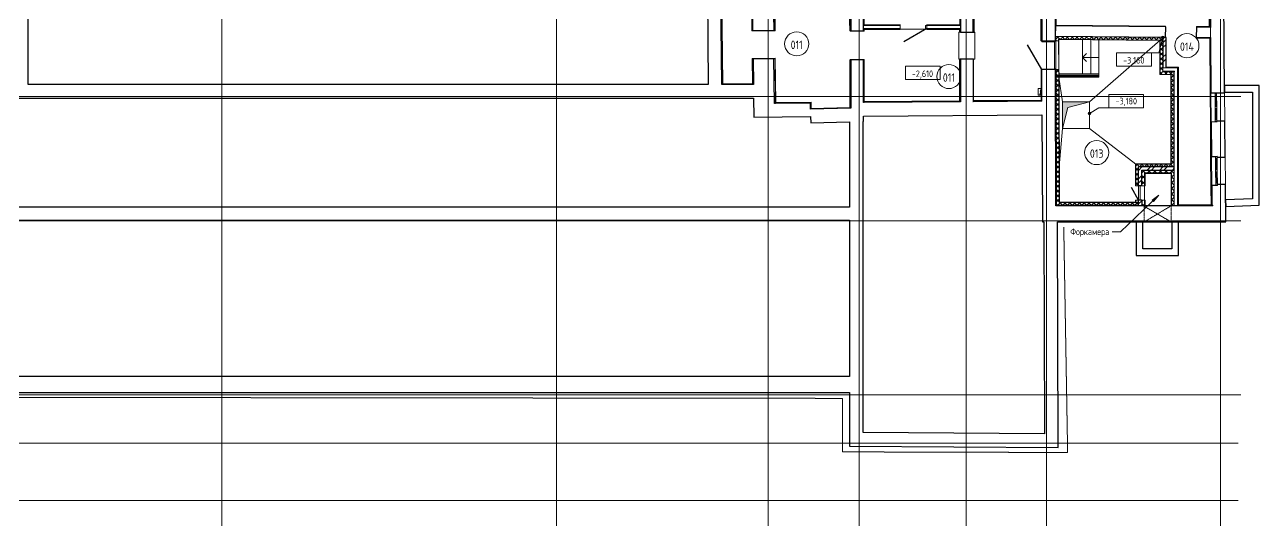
# Model space of a CAD drawing. Header units: millimetres. Extents: x -32 to 417638015, y -35 to 175284279.
# Drawn here: x 55181 to 101299, y 48876 to 67397 of the extents above; entities that cross this region are included whole.
import ezdxf

# ---------------------------------------------------------------- set-up
doc = ezdxf.new("R2010")
doc.units = ezdxf.units.MM
for name, pattern in [('ADSK_Линия сетки', [25, 20, -2.5, 0, -2.5]), ('ADSK_Штриховая_ш3 п1_5', [4.5, 3, -1.5]), ('ADSK_Штрихпунктирная 2 точки_ш15 п1_5 п1_5 п1_5', [19.5, 15, -1.5, 0, -1.5, 0, -1.5])]:
    doc.linetypes.add(name, pattern=pattern)
for name, color, linetype, lineweight in [('_ Окна', 7, 'Continuous', 9), ('Аннотация', 7, 'Continuous', 18), ('Двери', 7, 'Continuous', 9), ('Лестницы', 7, 'Continuous', 9), ('Обобщенные модели', 7, 'Continuous', 18), ('Ограждение', 7, 'Continuous', 9), ('Окна', 7, 'Continuous', 9), ('Оси', 253, 'Continuous', 9), ('Отметки', 7, 'Continuous', 9), ('Пандусы', 7, 'Continuous', 18), ('Перекрытие', 7, 'Continuous', 18), ('Стены внутренние', 7, 'Continuous', 18), ('Стены наружные', 7, 'Continuous', 18), ('Стены несущие', 7, 'Continuous', 30), ('Стены отделка', 7, 'Continuous', 30), ('Стены перегородки', 7, 'Continuous', 30), ('Стены штриховка', 7, 'Continuous', 9), ('Стрелки вверх', 7, 'Continuous', 18), ('ШТРИХОВКА', 252, 'Continuous', 15)]:
    doc.layers.add(name, color=color, linetype=linetype, lineweight=lineweight)
doc.layers.add('Линии', color=7, linetype='Continuous', lineweight=9, true_color=0x00a600)
doc.styles.add('GOST Common', font='GOST_Common.ttf', dxfattribs={"width": 0.9, "height": 350})
doc.styles.add('GOST Common_1', font='GOST_Common.ttf', dxfattribs={"width": 0.9, "height": 250})
doc.styles.add('GOST Common_2', font='GOST_Common.ttf', dxfattribs={"width": 0.9, "height": 250})
pattern_1 = [(45, (556.9, 294.74), (-106.066, 106.066), []), (135, (556.9, 294.74), (-106.066, -106.066), [])]
pattern_2 = [(45, (556.9, 294.74), (-235.7317, 235.7317), []), (45, (714.05, 294.74), (-235.7317, 235.7317), [])]

# ---------------------------------------------------------------- blocks, each defined once
blk = doc.blocks.new('Тип перил - D40-V5-План подвала')
at = {"layer": 'Ограждение', "flags": 128}
for points in [[(50792, 13788), (50794, 13788), (50796, 13788), (50798, 13787), (50799, 13787), (50801, 13786), (50802, 13785), (50803, 13785), (50804, 13784), (50805, 13783), (50806, 13782), (50807, 13782), (50808, 13781), (50808, 13780), (50809, 13779), (50809, 13779), (50810, 13778), (50810, 13778), (50810, 13777), (50811, 13776), (50811, 13776), (50811, 13775), (50811, 13775), (50811, 13774), (50812, 13774), (50812, 13773), (50812, 13773), (50812, 13773), (50812, 13772), (50812, 13772), (50812, 13771), (50812, 13771), (50812, 13771), (50812, 13770), (50812, 13770), (50812, 13769), (50812, 13769), (50812, 13769), (50812, 13768), (50812, 13768), (50812, 13768)], [(50792, 13748), (50794, 13748), (50796, 13748), (50798, 13749), (50799, 13749), (50801, 13750), (50802, 13750), (50803, 13751), (50804, 13752), (50805, 13753), (50806, 13753), (50807, 13754), (50808, 13755), (50808, 13756), (50809, 13756), (50809, 13757), (50810, 13758), (50810, 13758), (50810, 13759), (50811, 13759), (50811, 13760), (50811, 13760), (50811, 13761), (50811, 13761), (50812, 13762), (50812, 13762), (50812, 13763), (50812, 13763), (50812, 13764), (50812, 13764), (50812, 13764), (50812, 13765), (50812, 13765), (50812, 13766), (50812, 13766), (50812, 13766), (50812, 13767), (50812, 13767), (50812, 13767), (50812, 13768), (50812, 13768)]]:
    blk.add_lwpolyline(points, dxfattribs=at)
blk = doc.blocks.new('Ограждение - 40-3256489-План подвала')
at = {"layer": 'Ограждение', "lineweight": 18}
blk.add_arc((0, 0), 20, 39.7748, 140.2252, dxfattribs=at)
blk = doc.blocks.new('Ограждение - 40-3098293-План подвала')
at = {"layer": 'Ограждение', "lineweight": 18}
blk.add_arc((0, 0), 20, 219.7748, 320.2252, dxfattribs=at)
blk = doc.blocks.new('План подвала')
at = {"layer": 'Аннотация', "lineweight": 9}
blk.add_hatch(color=8, dxfattribs=at).paths.add_polyline_path([(53600.054, 9549.803), (53355.487, 9371.626), (53409.936, 9314.398)])
at = {"layer": 'Отметки'}
h = blk.add_hatch(color=8, dxfattribs=at)
edge = h.paths.add_edge_path()
edge.add_arc((53752.025, 15443.44), 50, 0, 360)
h = blk.add_hatch(color=8, dxfattribs=at)
edge = h.paths.add_edge_path()
edge.add_arc((51011.658, 12610.193), 50, 0, 360)
at = {"layer": 'Стены внутренние', "lineweight": 9}
h = blk.add_hatch(dxfattribs=at)
h.set_pattern_fill('ANSI32', color=8, scale=40)
h.set_pattern_definition([(45, (556.9, 294.74), (-269.4077, 269.4077), []), (45, (736.5, 294.74), (-269.4077, 269.4077), [])])
h.paths.add_polyline_path([(53751.99, 14307.423), (53871.99, 14307.423), (53872.025, 15443.44), (53854.003, 15443.44), (53853.964, 15439.261), (53752.025, 15439.261), (53752.025, 14394.564)])
h = blk.add_hatch(dxfattribs=at)
h.set_pattern_fill('FP_2', color=8, style=0, pattern_type=2)
h.set_pattern_definition(pattern_2)
h.paths.add_polyline_path([(52970.524, 10486.007), (54181.213, 10486.007), (54181.213, 10606.007), (52850.524, 10606.007), (52850.524, 10486.007), (52910.524, 10486.007)])
h = blk.add_hatch(dxfattribs=at)
h.set_pattern_fill('FP_2', color=8, style=0, pattern_type=2)
h.set_pattern_definition(pattern_2)
h.paths.add_polyline_path([(52850.524, 9154.169), (52970.524, 9154.169), (52970.524, 9190.518), (52850.524, 9190.518), (52850.524, 9174.169)])
h.paths.add_polyline_path([(52970.524, 10056.848), (52970.524, 10486.007), (52850.524, 10486.007), (52850.524, 10056.848), (52910.524, 10056.848)])
h = blk.add_hatch(dxfattribs=at)
h.set_pattern_fill('FP_3', color=8, style=0, pattern_type=2)
h.set_pattern_definition(pattern_1)
h.paths.add_polyline_path([(53070.524, 10386.007), (54181.213, 10386.007), (54181.213, 10486.007), (52970.524, 10486.007), (52970.524, 10386.007)])
h = blk.add_hatch(dxfattribs=at)
h.set_pattern_fill('FP_3', color=8, style=0, pattern_type=2)
h.set_pattern_definition(pattern_1)
h.paths.add_polyline_path([(53070.524, 9154.169), (53070.524, 9190.518), (52970.524, 9190.518), (52970.524, 9154.169)])
h.paths.add_polyline_path([(52970.524, 10056.848), (53070.524, 10056.848), (53070.524, 10386.007), (52970.524, 10386.007), (52970.524, 10268.362)])
h = blk.add_hatch(dxfattribs=at)
h.set_pattern_fill('FP_3', color=8, style=0, pattern_type=2)
h.set_pattern_definition(pattern_1)
h.paths.add_polyline_path([(54181.213, 9154.169), (54181.213, 10386.007), (54081.213, 10386.007), (54081.213, 9154.169)])
h = blk.add_hatch(dxfattribs=at)
h.set_pattern_fill('FP_2', color=8, style=0, pattern_type=2)
h.set_pattern_definition(pattern_2)
h.paths.add_polyline_path([(52910.524, 9190.518), (52970.524, 9190.518), (52970.524, 9361.669), (52850.524, 9361.669), (52850.524, 9190.518)])
h.paths.add_polyline_path([(52970.524, 9906.669), (52970.524, 10056.848), (52850.524, 10056.848), (52850.524, 9906.669), (52910.524, 9906.669)])
h = blk.add_hatch(dxfattribs=at)
h.set_pattern_fill('FP_3', color=8, style=0, pattern_type=2)
h.set_pattern_definition(pattern_1)
h.paths.add_polyline_path([(52970.524, 9190.518), (53070.524, 9190.518), (53070.524, 9361.669), (52970.524, 9361.669), (52970.524, 9231.118)])
h.paths.add_polyline_path([(53060.809, 9906.669), (53070.524, 9906.669), (53070.524, 10056.848), (52970.524, 10056.848), (52970.524, 9906.669)])
at = {"layer": 'ШТРИХОВКА'}
h = blk.add_hatch(dxfattribs=at)
h.set_pattern_fill('ANSI37', color=8, scale=40)
h.set_pattern_definition([(45, (556.9, 294.74), (-89.80256, 89.80256), []), (135, (556.9, 294.74), (-89.80256, -89.80256), [])])
h.paths.add_polyline_path([(49864.074, 13962.592), (49764.074, 13962.592), (49781.514, 9174.169), (52850.524, 9174.169), (52850.524, 9361.669), (52750.524, 9361.669), (52750.524, 9274.169), (49881.15, 9274.169)])
h.paths.add_polyline_path([(53752.025, 15440.225), (49758.554, 15477.989), (49759.14, 15317.156), (49859.139, 15317.521), (49858.922, 15377.038), (53652.025, 15341.168), (53652.025, 14067.923), (54061.213, 14066.643), (54061.213, 10706.007), (52750.524, 10706.007), (52750.524, 9906.669), (52850.524, 9906.669), (52850.524, 10606.007), (54161.213, 10606.007), (54161.213, 14166.329), (54022.924, 14166.762), (53752.025, 14167.61), (53752.025, 14167.61), (53752.025, 14318.674)])
h.paths.add_polyline_path([(49863.036, 14247.528), (49763.037, 14247.164), (49763.928, 14002.592), (49863.928, 14002.592)], flags=17)
h = blk.add_hatch(color=8, dxfattribs=at)
h.dxf.hatch_style = 1
h.paths.add_polyline_path([(50011.658, 12039.745), (50011.658, 13039.745), (51011.658, 13039.745), (50209.153, 12824.714)])
at = {"layer": '_ Окна', "color": 8, "lineweight": 18}
for p, q in [((55702.12, 13372.368), (55762.118, 13372.856)), ((55702.738, 13296.371), (55702.12, 13372.368)), ((55762.736, 13296.859), (55702.738, 13296.371)), ((55762.118, 13372.856), (55762.736, 13296.859)), ((55706.241, 12865.385), (55766.239, 12865.873)), ((55706.859, 12789.388), (55706.241, 12865.385)), ((55766.857, 12789.875), (55706.859, 12789.388)), ((55766.239, 12865.873), (55766.857, 12789.875)), ((55770.32, 12363.89), (55710.322, 12363.402)), ((55710.322, 12363.402), (55710.94, 12287.404)), ((55710.94, 12287.404), (55770.938, 12287.892)), ((55770.938, 12287.892), (55770.32, 12363.89)), ((55721.377, 11003.633), (55781.375, 11004.12)), ((55721.995, 10927.635), (55721.377, 11003.633)), ((55781.993, 10928.123), (55721.995, 10927.635)), ((55781.375, 11004.12), (55781.993, 10928.123)), ((55725.498, 10496.649), (55785.496, 10497.137)), ((55726.116, 10420.652), (55725.498, 10496.649)), ((55786.114, 10421.14), (55726.116, 10420.652)), ((55785.496, 10497.137), (55786.114, 10421.14)), ((55789.577, 9995.154), (55729.579, 9994.666)), ((55729.579, 9994.666), (55730.197, 9918.669)), ((55730.197, 9918.669), (55790.195, 9919.156)), ((55790.195, 9919.156), (55789.577, 9995.154))]:
    blk.add_line(p, q, dxfattribs=at)
at = {"layer": '_ Окна', "color": 8}
for p, q in [((55702.282, 13352.369), (55762.28, 13352.857)), ((55732.737, 13296.615), (55736.24, 12865.629)), ((55736.858, 12789.632), (55740.321, 12363.646)), ((55710.778, 12307.404), (55770.776, 12307.891)), ((55721.539, 10983.633), (55781.537, 10984.121)), ((55751.994, 10927.879), (55755.497, 10496.893)), ((55756.115, 10420.896), (55759.578, 9994.91)), ((55730.035, 9938.668), (55790.033, 9939.156))]:
    blk.add_line(p, q, dxfattribs=at)
at = {"layer": 'Аннотация', "color": 8, "lineweight": 20, "extrusion": (0, 0, -1)}
for p, q in [((52026.36, 14868.608), (52026.36, 14368.608)), ((53326.36, 14868.608), (52026.36, 14868.608)), ((53326.36, 14368.608), (53326.36, 14868.608)), ((52026.36, 14368.608), (53326.36, 14368.608)), ((53032.846, 13315.511), (51732.846, 13315.511)), ((51732.846, 13315.511), (51732.846, 12815.511)), ((53032.846, 12815.511), (53032.846, 13315.511)), ((51732.846, 12815.511), (53032.846, 12815.511))]:
    blk.add_line(p, q, dxfattribs=at)
at = {"layer": 'Аннотация', "color": 8, "lineweight": 20}
for p, q in [((44136.832, 13876.826), (44136.832, 14376.826)), ((44136.832, 14376.826), (45436.832, 14376.826)), ((45436.832, 14376.826), (45436.832, 13876.826)), ((45436.832, 13876.826), (44136.832, 13876.826))]:
    blk.add_line(p, q, dxfattribs=at)
at = {"layer": 'Аннотация', "color": 8, "lineweight": 9}
for p, q in [((53600.054, 9549.803), (52167.67, 8186.958)), ((53600.054, 9549.803), (53355.487, 9371.626)), ((53355.487, 9371.626), (53409.936, 9314.398)), ((53409.936, 9314.398), (53600.054, 9549.803)), ((51868.057, 8186.958), (51862.329, 8186.958)), ((52167.67, 8186.958), (51868.057, 8186.958))]:
    blk.add_line(p, q, dxfattribs=at)
at = {"layer": 'Двери', "color": 8, "lineweight": 30}
for p, q in [((44938.749, 15778.063), (44072.724, 15278.063)), ((49233.041, 14245.233), (48694.669, 15169.926)), ((52850.524, 9361.669), (52578.024, 9833.653))]:
    blk.add_line(p, q, dxfattribs=at)
at = {"layer": 'Лестницы', "color": 8}
for p, q in [((50758.292, 14082.213), (50758.292, 15368.533)), ((51058.292, 14082.592), (51058.292, 15365.696)), ((51058.292, 14082.592), (51058.292, 15365.696)), ((51358.292, 14082.592), (51358.292, 15362.859)), ((51358.292, 14082.592), (51358.292, 15362.859)), ((50758.292, 14002.592), (50758.292, 14042.971)), ((51058.292, 14002.592), (51058.292, 14042.592)), ((51058.292, 14002.592), (51058.292, 14042.592)), ((51358.292, 14002.592), (51358.292, 14042.592)), ((51358.292, 14002.592), (51358.292, 14042.592))]:
    blk.add_line(p, q, dxfattribs=at)
at = {"layer": 'Линии', "color": 8, "linetype": 'ADSK_Штриховая_ш3 п1_5'}
for p, q in [((53061.213, 9154.169), (53061.213, 8554.169)), ((54061.213, 9154.169), (53061.213, 9154.169)), ((53061.213, 8554.169), (54061.213, 9154.169)), ((54061.213, 8554.169), (53061.213, 9135.02)), ((54061.213, 8554.169), (54061.213, 9154.169)), ((53061.213, 8554.169), (54061.213, 8554.169))]:
    blk.add_line(p, q, dxfattribs=at)
at = {"layer": 'Линии', "color": 8, "linetype": 'ADSK_Штрихпунктирная 2 точки_ш15 п1_5 п1_5 п1_5'}
for p, q in [((50197.76, -62.728), (50052.901, 8354.169)), ((8495.064, 1999.172), (41781.816, 1959.833)), ((41781.816, 1959.833), (41781.816, -40.167)), ((41781.816, -40.167), (50197.76, -62.728))]:
    blk.add_line(p, q, dxfattribs=at)
at = {"layer": 'Линии', "color": 8}
for centre in [(40077.082, 15208.432), (54653.455, 15139.411), (45761.964, 13984.719), (51281.886, 11144.176)]:
    blk.add_circle(centre, 450, dxfattribs=at)
at = {"layer": 'Обобщенные модели', "color": 8}
for p, q in [((49099.38, 13291.18), (49099.38, 13541.18)), ((49099.38, 13541.18), (49199.38, 13541.18)), ((49199.38, 13541.18), (49099.38, 13541.18)), ((49099.38, 13541.18), (49099.38, 13291.18)), ((49199.38, 13541.18), (49174.38, 13316.18)), ((49199.38, 13541.18), (49199.38, 13291.18)), ((49199.38, 13291.18), (49199.38, 13541.18)), ((49174.38, 13316.18), (49099.38, 13291.18)), ((49199.38, 13291.18), (49099.38, 13291.18)), ((49099.38, 13291.18), (49199.38, 13291.18))]:
    blk.add_line(p, q, dxfattribs=at)
for start, end in [(0, 180), (120, 180), (180, 0), (240, 345), (15, 90)]:
    blk.add_arc((49149.38, 13416.18), 2.5, start, end, dxfattribs=at)
at = {"layer": 'Ограждение', "color": 8}
for p, q in [((49742.885, 13962.592), (49742.885, 14002.592)), ((50758.292, 14002.592), (49742.885, 14002.592)), ((50758.292, 13962.592), (49742.885, 13962.592)), ((50746.489, 14082.592), (49875.637, 14082.592)), ((50746.489, 14042.592), (49875.783, 14042.592)), ((50746.489, 14082.592), (50768.85, 14082.592)), ((50746.489, 14042.592), (50768.85, 14042.592)), ((51358.292, 14002.592), (50758.292, 14002.592)), ((51358.292, 13962.592), (50758.292, 13962.592)), ((51358.292, 14082.592), (50768.85, 14082.592)), ((51358.292, 14042.592), (50768.85, 14042.592)), ((51358.292, 14042.592), (51358.292, 14082.592)), ((51358.292, 14002.592), (51358.292, 13962.592))]:
    blk.add_line(p, q, dxfattribs=at)
at = {"layer": 'Окна', "color": 8}
for p, q in [((55762.118, 13372.856), (55702.12, 13372.368)), ((55702.12, 13372.368), (55702.738, 13296.371)), ((55706.241, 12865.385), (55702.738, 13296.371)), ((55762.736, 13296.859), (55762.118, 13372.856)), ((55762.736, 13296.859), (55766.239, 12865.873)), ((55706.241, 12865.385), (55706.859, 12789.388)), ((55710.322, 12363.402), (55706.859, 12789.388)), ((55766.857, 12789.875), (55766.239, 12865.873)), ((55766.857, 12789.875), (55770.32, 12363.89)), ((55710.322, 12363.402), (55710.94, 12287.404)), ((55710.94, 12287.404), (55770.938, 12287.892)), ((55770.938, 12287.892), (55770.32, 12363.89)), ((55781.375, 11004.12), (55721.377, 11003.633)), ((55721.377, 11003.633), (55721.995, 10927.635)), ((55725.498, 10496.649), (55721.995, 10927.635)), ((55781.993, 10928.123), (55781.375, 11004.12)), ((55781.993, 10928.123), (55785.496, 10497.137)), ((55725.498, 10496.649), (55726.116, 10420.652)), ((55729.579, 9994.666), (55726.116, 10420.652)), ((55786.114, 10421.14), (55785.496, 10497.137)), ((55786.114, 10421.14), (55789.577, 9995.154)), ((55729.579, 9994.666), (55730.197, 9918.669)), ((55730.197, 9918.669), (55790.195, 9919.156)), ((55790.195, 9919.156), (55789.577, 9995.154))]:
    blk.add_line(p, q, dxfattribs=at)
at = {"layer": 'Оси', "color": 8, "linetype": 'ADSK_Линия сетки'}
for p, q in [((18606.461, -4056.756), (18606.461, 44517.739)), ((31106.461, -4056.756), (31106.461, 44517.739)), ((46406.461, -4056.756), (46406.461, 44517.739)), ((49406.461, -4056.756), (49406.461, 44517.739)), ((55906.461, -4056.756), (55906.461, 44517.739)), ((39006.461, -4400.942), (39006.461, 22719.908)), ((42406.461, -4056.756), (42406.461, 22061.059)), ((-9557.833, 13239.741), (56671.895, 13239.741)), ((-9557.833, 8589.741), (56671.895, 8589.741)), ((-9557.833, 2089.741), (56671.895, 2089.741)), ((-9557.833, 289.741), (56561.748, 289.741)), ((-9557.833, -1860.259), (56561.748, -1860.259))]:
    blk.add_line(p, q, dxfattribs=at)
at = {"layer": 'Отметки', "color": 8, "lineweight": 20}
for p, q in [((53752.025, 15443.44), (53607.567, 14868.608)), ((53607.567, 14868.608), (52676.36, 14868.608)), ((51011.658, 12610.193), (51367.28, 12815.511)), ((51367.28, 12815.511), (52382.846, 12815.511))]:
    blk.add_line(p, q, dxfattribs=at)
at = {"layer": 'Отметки', "color": 8}
for centre in [(53752.025, 15443.44), (51011.658, 12610.193)]:
    blk.add_circle(centre, 50, dxfattribs=at)
at = {"layer": 'Пандусы', "color": 8}
for p, q in [((46133.749, 15643.04), (46133.749, 14633.04)), ((46163.749, 15643.04), (46133.749, 15643.04)), ((46733.749, 15643.04), (46703.749, 15643.04)), ((46733.749, 15643.04), (46733.749, 14633.04)), ((46163.749, 14633.04), (46133.749, 14633.04)), ((46733.749, 14633.04), (46683.749, 14633.04))]:
    blk.add_line(p, q, dxfattribs=at)
at = {"layer": 'Перекрытие', "color": 8}
for p, q in [((43938.749, 15758.063), (44938.749, 15758.063)), ((44893.749, 15758.063), (44893.749, 15898.063)), ((44893.749, 15898.063), (44938.749, 15898.063)), ((44938.749, 15778.063), (44893.749, 15778.063)), ((49737.097, 15878.032), (49738.252, 15878.021)), ((46133.749, 15643.04), (46163.749, 15643.04)), ((49229.253, 15285.226), (49229.144, 15315.226)), ((49709.253, 15285.226), (49229.253, 15285.226)), ((49758.292, 15317.153), (49758.292, 14247.146)), ((50758.292, 14082.213), (50758.292, 15368.533)), ((53652.025, 15341.168), (51011.658, 13039.745)), ((55534.897, 15441.942), (55534.885, 15443.364)), ((46163.749, 14633.04), (46133.749, 14633.04)), ((49232.968, 14265.226), (49709.253, 14265.226)), ((49709.253, 14265.226), (49709.253, 14286.968)), ((50011.658, 13039.745), (49864.073, 13962.774)), ((50758.292, 14002.592), (50758.292, 14042.971)), ((42573.297, 13019.303), (42593.297, 13019.438)), ((51011.658, 13039.745), (50011.658, 13039.745)), ((50011.658, 13039.745), (50011.658, 12039.745)), ((51011.658, 12039.745), (51011.658, 13039.745)), ((49876.3, 10606.007), (50011.658, 12039.745)), ((50011.658, 12039.745), (51011.658, 12039.745)), ((52750.524, 10706.007), (51011.658, 12039.745)), ((52850.524, 9906.669), (52850.524, 9361.669)), ((52910.524, 9361.669), (52910.524, 9906.669)), ((53070.524, 9906.669), (53070.524, 9361.669))]:
    blk.add_line(p, q, dxfattribs=at)
at = {"layer": 'Стены внутренние', "color": 8}
for p, q in [((49709.253, 15285.226), (49709.253, 14286.968)), ((49762.91, 14282.163), (49759.14, 15317.156)), ((53857.558, 15443.44), (53857.706, 15459.174)), ((49742.91, 14282.091), (49762.91, 14282.163)), ((49743.037, 14247.091), (49742.91, 14282.091)), ((55551.679, 13377.646), (55560.552, 12286.182)), ((55560.945, 12286.185), (55552.066, 13378.42)), ((56062.049, 13382.566), (56070.684, 12320.33)), ((55570.988, 11002.41), (55580.189, 9870.676)), ((55580.202, 9917.449), (55571.382, 11002.413)), ((56081.609, 10976.56), (56089.941, 9951.594))]:
    blk.add_line(p, q, dxfattribs=at)
at = {"layer": 'Стены наружные', "color": 8}
for p, q in [((49862.91, 14282.345), (49859.139, 15317.521)), ((49871.139, 15317.564), (49874.909, 14282.389)), ((55528.553, 12285.922), (55519.733, 13370.886)), ((55548.19, 9870.416), (55538.989, 11002.15))]:
    blk.add_line(p, q, dxfattribs=at)
at = {"layer": 'Стены несущие', "color": 8}
for p, q in [((37283.878, 13683.079), (37211.351, 20436.059)), ((38436.634, 15701.17), (38388.472, 20436.059)), ((39168.512, 20436.059), (39216.594, 15709.103)), ((42093.297, 20316.059), (42093.297, 15690.336)), ((42573.297, 15690.336), (42573.297, 20316.059)), ((46193.749, 20316.059), (46193.749, 15643.04)), ((46673.749, 15643.04), (46673.749, 20268.837)), ((49211.101, 20268.837), (49229.144, 15315.226)), ((49739.14, 15317.084), (49721.128, 20262.55)), ((55511.318, 18390.653), (55532.189, 15823.406)), ((55531.998, 15846.9), (55511.318, 18390.653)), ((56062.049, 13382.566), (56022.297, 18272.341)), ((11371.895, 13683.079), (11371.895, 17245.681)), ((36734.462, 17350.356), (36773.849, 13683.079)), ((38436.634, 15701.17), (39216.594, 15709.103)), ((42093.297, 15690.336), (42573.297, 15690.336)), ((49738.252, 15878.021), (49734.67, 15498.038)), ((53861.288, 15839.157), (49738.252, 15878.021)), ((53857.706, 15459.174), (53861.288, 15839.157)), ((55007.279, 15828.354), (55003.697, 15448.371)), ((55532.189, 15823.406), (55007.279, 15828.354)), ((46193.749, 15643.04), (46673.749, 15643.04)), ((49229.144, 15315.226), (49739.14, 15317.084)), ((49734.67, 15498.038), (53857.706, 15459.174)), ((53752.025, 15443.44), (53752.025, 14318.674)), ((53872.025, 15443.44), (53752.025, 15443.44)), ((53871.99, 14307.235), (53872.025, 15443.44)), ((55003.697, 15448.371), (55535.278, 15443.36)), ((55535.278, 15443.36), (55552.066, 13378.42)), ((38447.314, 14651.224), (39227.274, 14659.158)), ((38447.314, 14651.224), (38457.162, 13683.079)), ((39244.342, 12981.158), (39227.274, 14659.158)), ((42093.297, 14615.336), (42093.297, 12805.237)), ((42573.297, 14615.336), (42093.297, 14615.336)), ((42573.297, 13019.199), (42573.297, 14615.336)), ((46193.749, 14633.04), (46193.749, 13042.006)), ((46673.749, 14633.04), (46193.749, 14633.04)), ((46673.749, 14633.04), (46673.749, 13045.03)), ((49743.037, 14247.091), (49233.041, 14245.233)), ((49237.353, 13061.18), (49233.041, 14245.233)), ((49743.928, 14002.592), (49743.037, 14247.091)), ((49761.587, 9154.169), (49744.074, 13962.592)), ((36773.849, 13683.079), (11371.895, 13683.079)), ((38457.162, 13683.079), (37283.878, 13683.079)), ((55552.066, 13378.42), (56062.049, 13382.566)), ((57357.431, 13646.528), (56061.935, 13646.528)), ((56061.935, 13646.528), (56061.935, 13396.528)), ((56061.935, 13396.528), (57107.431, 13396.528)), ((57107.431, 13396.528), (57107.431, 9419.51)), ((57357.431, 9178.296), (57357.431, 13646.528)), ((8205.03, 13173.079), (38462.349, 13173.079)), ((38462.349, 13173.079), (38469.579, 12462.302)), ((40587.445, 12996.453), (39244.342, 12981.158)), ((40590.08, 12765.076), (40587.445, 12996.453)), ((46193.749, 13042.006), (42573.297, 13019.199)), ((49237.353, 13061.18), (46673.749, 13045.03)), ((38469.579, 12462.302), (40594.886, 12486.505)), ((42093.297, 12805.237), (40590.08, 12765.076)), ((40594.886, 12486.505), (40601.066, 12255.187)), ((42573.297, 12509.189), (49239.211, 12551.181)), ((42573.297, 12307.879), (42573.297, 12509.189)), ((49239.211, 12551.181), (49253.769, 8554.169)), ((40601.066, 12255.187), (42053.628, 12293.995)), ((42053.628, 12293.995), (42053.628, 9099.95)), ((42563.628, 12307.621), (42573.297, 12307.879)), ((42563.628, 678.705), (42563.628, 12307.621)), ((55710.94, 12287.404), (55560.945, 12286.185)), ((55560.945, 12286.185), (55571.382, 11002.413)), ((56070.684, 12320.33), (55770.694, 12317.891)), ((55770.946, 12286.892), (55770.938, 12287.892)), ((56081.609, 10976.56), (56070.684, 12320.33)), ((55571.382, 11002.413), (55721.377, 11003.633)), ((55781.619, 10974.121), (56081.609, 10976.56)), ((54181.213, 10606.007), (52850.524, 10606.007)), ((52850.524, 9906.669), (52850.524, 10606.007)), ((52970.524, 10486.007), (54181.213, 10486.007)), ((52970.524, 9906.669), (52970.524, 10486.007)), ((54181.213, 10486.007), (54181.213, 10606.007)), ((52970.524, 9906.669), (52850.524, 9906.669)), ((55730.197, 9918.669), (55580.202, 9917.449)), ((55580.202, 9917.449), (55586.407, 9154.169)), ((56089.941, 9951.594), (55789.951, 9949.155)), ((55790.203, 9918.156), (55790.195, 9919.156)), ((56101.302, 8554.169), (56089.941, 9951.594)), ((52970.524, 9361.669), (52850.524, 9361.669)), ((52850.524, 9154.169), (52850.524, 9361.669)), ((52970.524, 9361.669), (52970.524, 9154.169)), ((57107.431, 9419.51), (56094.562, 9383.267)), ((56094.562, 9383.267), (56103.502, 9133.427)), ((42053.628, 9099.95), (8205.03, 9099.95)), ((55586.407, 9154.169), (49761.587, 9154.169)), ((56103.502, 9133.427), (57357.431, 9178.296)), ((8205.03, 8619.95), (42053.628, 8619.95)), ((42053.628, 8619.95), (42053.628, 2772.972)), ((49253.769, 8554.169), (49313.125, 8554.169)), ((49313.125, 8554.169), (49337.259, 631.274)), ((49823.128, 8554.169), (56101.302, 8554.169)), ((49848.825, 117.68), (49823.128, 8554.169)), ((52751.895, 8554.169), (52751.895, 7300.281)), ((53001.895, 7550.281), (53001.895, 8554.169)), ((54091.895, 8554.169), (54091.895, 7550.281)), ((54341.895, 7300.281), (54341.895, 8554.169)), ((54091.895, 7550.281), (53001.895, 7550.281)), ((52751.895, 7300.281), (54341.895, 7300.281)), ((42053.628, 2772.972), (8205.03, 2772.972)), ((8205.03, 2182.972), (42053.628, 2182.972)), ((42053.628, 2182.972), (42053.628, 172.263)), ((49337.259, 631.274), (42563.628, 678.705)), ((42053.628, 172.263), (49848.825, 117.68))]:
    blk.add_line(p, q, dxfattribs=at)
at = {"layer": 'Стены отделка', "color": 8, "lineweight": 9}
for p, q in [((37303.665, 13703.088), (37231.35, 20436.273)), ((37313.491, 13719.296), (37241.675, 20406.059)), ((38406.737, 15690.865), (38358.775, 20406.059)), ((42593.297, 20316.059), (42593.297, 15916.059)), ((39170.546, 20236.068), (39216.594, 15709.103)), ((39210.544, 20236.475), (39256.592, 15709.51)), ((39266.591, 15709.612), (39220.651, 20226.059)), ((42043.297, 20226.059), (42043.297, 15898.063)), ((42053.297, 15898.063), (42053.297, 20236.059)), ((42073.297, 20236.059), (42073.297, 15898.063)), ((46173.749, 20236.059), (46173.749, 15898.063)), ((46693.749, 15643.04), (46693.749, 20268.837)), ((46703.749, 15633.04), (46703.749, 20238.837)), ((49181.138, 20218.837), (49197.069, 15884.656)), ((49207.069, 15884.691), (49191.101, 20228.837)), ((49227.069, 15884.765), (49211.101, 20228.837)), ((49741.129, 20262.13), (49757.025, 15897.845)), ((49768.982, 15909.733), (49753.319, 20210.223)), ((55459.32, 18390.231), (55479.923, 15855.901)), ((38406.737, 15690.865), (39266.693, 15699.612)), ((39256.592, 15709.51), (38416.635, 15700.966)), ((38436.66, 15698.607), (38416.661, 15698.403)), ((38436.66, 15698.607), (38436.634, 15701.17)), ((39266.693, 15699.612), (39266.591, 15709.612)), ((42043.297, 15898.063), (42053.297, 15898.063)), ((42063.297, 15898.063), (42093.297, 15898.063)), ((42063.297, 15898.063), (42063.297, 15690.585)), ((42063.297, 15690.585), (42093.297, 15690.585)), ((42593.297, 15690.336), (42073.297, 15690.336)), ((42073.297, 15690.336), (42073.297, 15680.336)), ((42073.297, 15680.336), (42593.297, 15680.336)), ((42573.297, 15916.059), (42593.297, 15916.059)), ((42573.749, 15778.063), (42573.749, 15758.063)), ((42603.297, 15758.063), (42573.749, 15758.063)), ((42593.297, 15918.063), (42593.749, 15918.063)), ((42593.297, 15758.063), (42593.297, 15690.585)), ((42593.297, 15690.585), (42603.297, 15690.585)), ((42593.297, 15680.336), (42593.297, 15690.336)), ((42593.749, 15918.063), (42593.749, 15898.063)), ((42603.297, 15690.585), (42603.297, 15748.063)), ((42603.297, 15748.063), (43938.749, 15748.063)), ((43938.749, 15898.063), (43938.749, 15930.063)), ((43938.749, 15778.063), (43938.749, 15778.063)), ((43938.749, 15748.063), (43938.749, 15778.063)), ((44938.749, 15930.063), (44938.749, 15898.063)), ((44938.749, 15778.063), (44938.749, 15748.063)), ((44938.749, 15748.063), (46163.749, 15748.063)), ((46163.749, 15748.063), (46163.749, 15643.04)), ((46173.749, 15778.063), (46173.749, 15748.063)), ((49197.069, 15884.656), (49199.144, 15315.117)), ((49207.069, 15884.691), (49227.069, 15884.765)), ((49227.069, 15884.765), (49207.069, 15884.692)), ((49737.024, 15898.015), (49757.024, 15898.088)), ((49738.44, 15898.02), (49738.252, 15878.021)), ((49738.252, 15878.021), (53859.149, 15839.177)), ((49757.025, 15897.845), (49738.44, 15898.02)), ((53859.451, 15871.175), (49768.982, 15909.733)), ((53859.149, 15839.177), (53859.451, 15871.175)), ((55006.581, 15848.362), (55006.393, 15828.363)), ((55006.393, 15828.363), (55007.279, 15828.354)), ((55006.694, 15860.361), (55006.581, 15848.362)), ((55479.923, 15855.901), (55006.694, 15860.361)), ((55492.022, 15843.786), (55491.924, 15855.787)), ((55491.999, 15846.575), (55531.998, 15846.9)), ((55532.377, 15843.406), (55492.022, 15843.786)), ((55532.189, 15823.406), (55532.377, 15843.406)), ((46693.749, 15643.04), (46163.749, 15643.04)), ((46193.749, 15633.04), (46193.749, 15643.04)), ((46193.749, 15633.04), (46703.749, 15633.04)), ((49199.144, 15315.117), (49229.144, 15315.226)), ((49758.482, 15497.99), (49738.482, 15497.918)), ((49739.14, 15317.084), (49871.139, 15317.564)), ((49758.482, 15497.99), (49758.292, 15477.991)), ((49758.292, 15477.991), (53853.964, 15439.261)), ((53854.153, 15459.26), (49758.482, 15497.99)), ((49759.14, 15317.156), (49758.482, 15497.99)), ((53752.025, 15440.227), (49758.554, 15477.991)), ((49758.554, 15477.991), (49759.14, 15317.156)), ((53652.025, 15341.168), (49858.922, 15377.038)), ((49858.922, 15377.038), (49859.139, 15317.521)), ((49870.967, 15364.923), (53640.025, 15329.281)), ((49871.139, 15317.564), (49870.967, 15364.923)), ((53640.025, 15329.281), (53640.025, 14055.961)), ((53652.025, 14067.923), (53652.025, 15341.168)), ((53853.964, 15439.261), (53854.153, 15459.26)), ((53884.139, 15438.975), (53872.025, 15439.09)), ((53884.025, 15426.976), (53884.139, 15438.975)), ((53884.025, 14339.198), (53884.025, 15426.976)), ((55003.502, 15448.391), (55003.199, 15416.392)), ((55003.199, 15416.392), (55503.142, 15411.665)), ((55514.883, 15443.555), (55003.502, 15448.391)), ((55503.044, 15423.666), (55515.045, 15423.553)), ((55503.142, 15411.665), (55519.733, 13370.886)), ((55514.897, 15441.779), (55514.883, 15443.555)), ((55534.897, 15441.942), (55514.897, 15441.779)), ((55551.679, 13377.646), (55534.897, 15441.942)), ((39277.169, 14669.666), (38417.214, 14660.918)), ((38417.214, 14660.918), (38426.833, 13715.243)), ((38427.315, 14651.021), (39267.271, 14659.565)), ((38427.341, 14648.457), (38427.315, 14651.021)), ((38447.34, 14648.661), (38427.341, 14648.457)), ((39267.363, 14650.531), (39227.365, 14650.124)), ((39227.365, 14650.124), (39244.342, 12981.158)), ((39267.271, 14659.565), (39284.34, 12981.565)), ((39294.033, 13011.726), (39277.169, 14669.666)), ((42093.297, 14615.585), (42063.297, 14615.585)), ((42063.297, 14615.585), (42063.297, 12834.446)), ((42593.297, 14625.336), (42073.297, 14625.336)), ((42073.297, 14625.336), (42073.297, 14615.585)), ((42073.297, 14615.336), (42593.297, 14615.336)), ((42093.297, 14615.336), (42093.297, 14615.585)), ((42573.297, 14615.585), (42573.297, 14615.336)), ((42603.297, 14615.585), (42573.297, 14615.585)), ((42593.297, 14615.585), (42593.297, 14625.336)), ((42603.297, 13049.506), (42603.297, 14615.585)), ((46163.749, 14633.04), (46163.749, 13073.475)), ((46163.749, 14633.04), (46193.749, 14633.04)), ((46683.749, 14643.04), (46173.749, 14643.04)), ((46173.749, 14643.04), (46173.749, 14633.04)), ((46671.895, 13046.76), (46671.895, 14633.04)), ((46683.749, 13091.18), (46683.749, 14643.04)), ((53752.025, 14167.61), (53752.025, 14318.674)), ((53871.99, 14327.607), (54321.213, 14325.83)), ((54331.213, 14337.798), (53884.025, 14339.198)), ((54301.213, 14305.892), (54321.145, 14305.83)), ((54321.213, 14305.877), (54301.213, 14305.877)), ((54321.145, 14305.83), (54321.208, 14325.83)), ((54321.213, 14325.83), (54321.213, 9154.169)), ((54333.213, 9186.169), (54333.213, 14335.792)), ((49233.041, 14245.233), (49203.041, 14245.124)), ((49203.041, 14245.124), (49207.244, 13091.18)), ((49875.036, 14247.572), (49743.037, 14247.091)), ((49743.037, 14247.091), (49743.928, 14002.592)), ((49744.074, 13962.592), (49761.514, 9174.169)), ((49863.928, 14002.774), (49862.91, 14282.345)), ((49864.073, 13962.774), (49881.15, 9274.169)), ((49875.928, 14002.774), (49874.909, 14282.389)), ((49893.107, 9286.169), (49876.074, 13962.774)), ((53640.025, 14055.961), (54049.213, 14054.681)), ((54061.213, 14066.643), (53652.025, 14067.923)), ((53752.025, 14167.61), (54022.924, 14166.762)), ((54161.213, 14166.33), (53752.025, 14167.61)), ((54022.924, 14166.762), (54183.323, 14166.26)), ((54049.213, 14054.681), (54049.213, 10718.007)), ((54061.213, 10706.007), (54061.213, 14066.643)), ((54161.213, 10606.007), (54161.213, 14166.33)), ((54181.213, 14166.281), (54161.213, 14166.281)), ((54183.323, 14166.26), (54183.386, 14186.26)), ((37283.666, 13702.874), (37303.665, 13703.088)), ((37303.598, 13709.332), (38457.296, 13705.132)), ((37303.769, 13709.332), (37303.696, 13689.332)), ((37303.696, 13689.332), (38457.223, 13685.132)), ((38426.833, 13715.243), (37313.491, 13719.296)), ((38437.136, 13685.526), (38436.834, 13715.206)), ((38457.135, 13685.73), (38437.136, 13685.526)), ((38457.223, 13685.132), (38457.296, 13705.132)), ((55531.679, 13377.483), (55551.679, 13377.646)), ((55531.732, 13370.983), (55531.679, 13377.483)), ((39244.342, 12981.158), (39284.34, 12981.565)), ((39284.136, 13001.613), (40607.445, 13016.682)), ((39284.324, 13001.615), (39284.552, 12981.616)), ((40617.445, 13026.797), (39294.033, 13011.726)), ((40587.445, 12996.453), (40587.445, 12765.005)), ((40607.445, 12785.547), (40607.445, 13016.682)), ((40617.445, 12795.817), (40617.445, 13026.797)), ((42573.297, 13029.371), (42593.297, 13029.371)), ((42593.297, 13039.438), (46193.749, 13063.676)), ((42593.297, 13019.438), (46193.749, 13043.676)), ((42593.297, 13029.371), (42593.297, 13019.438)), ((46163.749, 13073.475), (42603.297, 13049.506)), ((46173.749, 13063.542), (46173.749, 13073.542)), ((46173.749, 13063.676), (46193.749, 13063.676)), ((46651.895, 13046.76), (46671.895, 13046.76)), ((49237.353, 13081.18), (46671.895, 13081.18)), ((46671.895, 13061.18), (49237.353, 13061.18)), ((49207.244, 13091.18), (46683.749, 13091.18)), ((49217.28, 13081.18), (49217.244, 13091.18)), ((49217.28, 13081.18), (49237.28, 13081.253)), ((49237.353, 13061.18), (49237.353, 13081.18)), ((55519.733, 13370.886), (55531.732, 13370.983)), ((40587.445, 12765.005), (40590.08, 12765.076)), ((42063.297, 12834.446), (40617.445, 12795.817)), ((42073.297, 12834.713), (42073.297, 12824.71)), ((42073.297, 12805.237), (42093.297, 12805.237)), ((42073.297, 12804.703), (42073.297, 12805.237)), ((55560.552, 12286.182), (55528.553, 12285.922)), ((55528.553, 12285.922), (55538.989, 11002.15)), ((55540.552, 12286.019), (55540.561, 12285.019)), ((55570.988, 11002.41), (55560.552, 12286.182)), ((54049.213, 10718.007), (52738.524, 10718.007)), ((52738.524, 10718.007), (52738.524, 9906.669)), ((52750.524, 10706.007), (54061.213, 10706.007)), ((52750.524, 10706.007), (52750.524, 9906.669)), ((55538.989, 11002.15), (55570.988, 11002.41)), ((53070.524, 10386.007), (54081.213, 10386.007)), ((53090.524, 10366.007), (53090.524, 9906.669)), ((53090.524, 10366.007), (54061.213, 10366.007)), ((54061.213, 10366.007), (54061.213, 9164.169)), ((54081.213, 10386.007), (54081.213, 9154.169)), ((54161.213, 10606.007), (54181.213, 10606.007)), ((52850.524, 9906.669), (52738.524, 9906.669)), ((53090.524, 9906.669), (52970.524, 9906.669)), ((55580.189, 9870.676), (55548.19, 9870.416)), ((55548.19, 9870.416), (55553.753, 9186.169)), ((55586.014, 9154.169), (55580.189, 9870.676)), ((49781.514, 9174.242), (49781.332, 9224.169)), ((49781.514, 9174.169), (49781.332, 9224.169)), ((49881.15, 9274.169), (52750.524, 9274.169)), ((49893.107, 9286.169), (52738.524, 9286.169)), ((52738.524, 9361.669), (52738.524, 9286.169)), ((52850.524, 9361.669), (52738.524, 9361.669)), ((52750.524, 9274.169), (52750.524, 9361.669)), ((53090.524, 9361.669), (52970.524, 9361.669)), ((53090.524, 9361.669), (53090.524, 9164.169)), ((49761.514, 9174.169), (49781.514, 9174.242)), ((49761.587, 9174.169), (49761.587, 9154.169)), ((52850.524, 9174.169), (49761.587, 9174.169)), ((53070.524, 9154.169), (53070.524, 9164.169)), ((54061.213, 9164.169), (53090.524, 9164.169)), ((54321.213, 9174.169), (55626.013, 9174.169)), ((55553.753, 9186.169), (54333.213, 9186.169)), ((55565.769, 9184.169), (55566.015, 9154.007)), ((55566.015, 9154.007), (55586.014, 9154.169)), ((55586.407, 9154.169), (55626.013, 9154.169)), ((55626.013, 9154.169), (55626.013, 9174.169))]:
    blk.add_line(p, q, dxfattribs=at)
at = {"layer": 'Стены перегородки', "color": 8, "lineweight": 18}
for p, q in [((42573.749, 15898.063), (42573.749, 15778.063)), ((43938.749, 15898.063), (42573.749, 15898.063)), ((43938.749, 15778.063), (42573.749, 15778.063)), ((43938.749, 15778.063), (43938.749, 15898.063)), ((44938.749, 15898.063), (44938.749, 15778.063)), ((44938.749, 15898.063), (46193.749, 15898.063)), ((44938.749, 15778.063), (46193.749, 15778.063)), ((54023.362, 14306.761), (53752.025, 14307.61)), ((53752.025, 14307.61), (53752.025, 14187.61)), ((54023.362, 14306.761), (54301.213, 14305.892)), ((54301.213, 9154.169), (54301.213, 14305.892)), ((53752.025, 14187.61), (54022.986, 14186.762)), ((54022.986, 14186.762), (54183.386, 14186.26)), ((54181.213, 14186.267), (54181.213, 9154.169))]:
    blk.add_line(p, q, dxfattribs=at)
at = {"layer": 'Стены штриховка', "color": 8}
for p, q in [((38416.661, 15698.403), (38368.776, 20406.059)), ((49766.989, 15907.751), (49751.311, 20212.243)), ((55461.32, 18390.247), (55481.939, 15853.881)), ((55491.924, 15855.787), (55471.319, 18390.328)), ((42073.297, 15898.063), (42073.297, 15690.585)), ((43938.749, 15918.063), (42593.749, 15918.063)), ((42603.297, 15758.063), (43938.749, 15758.063)), ((46173.749, 15918.063), (44938.749, 15918.063)), ((44938.749, 15758.063), (46173.749, 15758.063)), ((46173.749, 15748.063), (46173.749, 15643.04)), ((49207.069, 15884.692), (49209.144, 15315.153)), ((53859.338, 15859.176), (49757.025, 15897.845)), ((53859.432, 15869.175), (49766.989, 15907.751)), ((55006.581, 15848.362), (55492.022, 15843.786)), ((55481.939, 15853.881), (55006.675, 15858.361)), ((55535.278, 15443.36), (55532.189, 15823.406)), ((49868.959, 15366.942), (53642.025, 15331.262)), ((49869.139, 15317.557), (49868.959, 15366.942)), ((53642.025, 15331.262), (53642.025, 14057.955)), ((53882.025, 14337.204), (53882.025, 15426.995)), ((53882.025, 15426.995), (53884.025, 15426.976)), ((55003.218, 15418.392), (55505.126, 15413.646)), ((55503.044, 15423.666), (55003.313, 15428.392)), ((55505.126, 15413.646), (55521.732, 13370.902)), ((55515.045, 15423.553), (55531.679, 13377.483)), ((38427.341, 14648.457), (38436.834, 13715.206)), ((42073.297, 12834.713), (42073.297, 14615.585)), ((42593.297, 14615.585), (42593.297, 13039.438)), ((46173.749, 14633.04), (46173.749, 13073.542)), ((54333.213, 14335.792), (53882.025, 14337.204)), ((54331.213, 9184.169), (54331.213, 14337.798)), ((54333.213, 14337.792), (54331.213, 14337.798)), ((54333.213, 14335.792), (54333.213, 14337.792)), ((49213.041, 14245.16), (49217.244, 13091.18)), ((49763.928, 14002.592), (49763.037, 14247.164)), ((49763.037, 14247.164), (49763.928, 14002.592)), ((49764.073, 13962.592), (49781.332, 9224.169)), ((49781.332, 9224.169), (49764.074, 13962.592)), ((49873.928, 14002.774), (49873.036, 14247.564)), ((49891.114, 9284.169), (49874.074, 13962.774)), ((53642.025, 14057.955), (54051.213, 14056.674)), ((54051.213, 14056.674), (54051.213, 10716.007)), ((40607.445, 12785.547), (42073.297, 12824.71)), ((55530.553, 12285.938), (55540.989, 11002.166)), ((55540.561, 12285.019), (55550.989, 11002.247)), ((54051.213, 10716.007), (52740.524, 10716.007)), ((52740.524, 10716.007), (52740.524, 9906.669)), ((53070.524, 9906.669), (53070.524, 10386.007)), ((55550.19, 9870.432), (55555.769, 9184.169)), ((55565.769, 9184.169), (55560.19, 9870.514)), ((52740.524, 9284.169), (49891.114, 9284.169)), ((52740.524, 9361.669), (52740.524, 9284.169)), ((53070.524, 9164.169), (53070.524, 9361.669)), ((53070.524, 9164.169), (53090.524, 9164.169)), ((54061.213, 9164.169), (54081.213, 9164.169)), ((55555.769, 9184.169), (54331.213, 9184.169))]:
    blk.add_line(p, q, dxfattribs=at)
at = {"layer": 'Стрелки вверх', "color": 8}
for p, q in [((50758.292, 14701.726), (50908.292, 14851.726)), ((51058.292, 14701.726), (50758.292, 14701.726)), ((50758.292, 14701.726), (50908.292, 14551.726)), ((51358.292, 14701.726), (51058.292, 14701.726))]:
    blk.add_line(p, q, dxfattribs=at)
at = {"layer": 'ШТРИХОВКА', "color": 8}
blk.add_lwpolyline([(50011.658, 12039.745), (50011.658, 13039.745), (51011.658, 13039.745), (50209.153, 12824.714)], close=True, dxfattribs=at)
at = {"color": 8}
for name, p, rotation in [('Ограждение - 40-3098293-План подвала', (49755.385, 13982.592), 269.9999999999997), ('Ограждение - 40-3256489-План подвала', (51345.792, 13982.592), 269.9999999999993)]:
    blk.add_blockref(name, p, dxfattribs=dict(at, rotation=rotation))
at = {"layer": 'Ограждение', "color": 8}
blk.add_blockref('Тип перил - D40-V5-План подвала', (556.895, 294.741), dxfattribs=at)
at = {"layer": 'Аннотация', "color": 8, "lineweight": 9, "line_spacing_factor": 1.022766}
for s, insert, char_height, width, attachment_point, style in [('011', (40077.082, 15171.484), 312.5, 520.21112, 5, 'GOST Common'), ('014', (54653.455, 15102.463), 312.5, 520.21112, 5, 'GOST Common'), ('011', (45761.964, 13947.771), 312.5, 520.21112, 5, 'GOST Common'), ('013', (51281.886, 11107.228), 312.5, 520.21112, 5, 'GOST Common'), ('\\pxt1.44,2.88,4.32,5.76,7.2,8.64,10.08,11.52,12.96,14.4,15.84,17.28,18.72,20.16,21.6,23.04,24.48,25.92,27.36,28.8,30.24,31.68,33.12,34.56,36,37.44,38.88,40.32,41.76,43.2,44.64,46.08;{Форкамера}', (50296.657, 8312.151), 250, 1587.114, 1, 'GOST Common_2')]:
    blk.add_mtext(s, dxfattribs=dict(at, insert=insert, char_height=char_height, width=width, attachment_point=attachment_point, style=style))
at = {"layer": 'Отметки', "color": 8, "lineweight": 20, "char_height": 250, "width": 977.53229, "attachment_point": 1, "line_spacing_factor": 1.022761, "style": 'GOST Common_1'}
for s, insert in [('-3,160', (52269.055, 14719.165)), ('-2,610', (44379.527, 14213.371)), ('-3,180', (51987.468, 13191.397))]:
    blk.add_mtext(s, dxfattribs=dict(at, insert=insert))

msp = doc.modelspace()

# ---------------------------------------------------------------- block references
at = {"layer": 'ШТРИХОВКА'}
msp.add_blockref('План подвала', (43942, 51473), dxfattribs=at)

doc.saveas('drawing.dxf')
